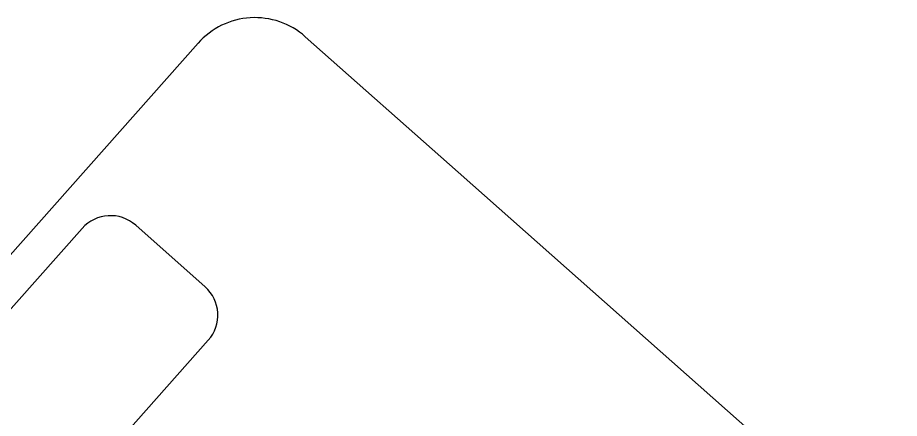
# Model space of a CAD drawing. Header units: feet. Extents: x 2658791 to 2675396, y -5466277 to -5453577.
# Drawn here: x 2670832 to 2671412, y -5462748 to -5462484 of the extents above; entities that cross this region are included whole.
import ezdxf

# ---------------------------------------------------------------- set-up
doc = ezdxf.new("R2010")
doc.units = ezdxf.units.FT
doc.header["$LTSCALE"] = 33
doc.header["$MEASUREMENT"] = 0
doc.layers.add('LENS-FURNITURE', color=13, linetype='Continuous', lineweight=9)
doc.layers.add('LN-ELEVATION-1', color=81, linetype='Continuous', lineweight=25)
doc.layers.add('PDF_Geometry', color=7, linetype='Continuous')

# ---------------------------------------------------------------- blocks, each defined once
blk = doc.blocks.new('PHOROPTER')
at = {"layer": 'LN-ELEVATION-1', "lineweight": 25}
blk.add_lwpolyline([(566.9349693848634, -34.02664670208469), (235.9349696977952, -34.01213702559471, 0.4142135623730951), (210.9338738246588, -59.01104110479355), (210.9311998411576, -120.0110410419293, 0.4142135623730951), (235.9301039092096, -145.0121369194239), (566.9301036037722, -145.0266465982422, 0.4142135623730951), (591.9311994769523, -120.027742520906), (591.9338734678023, -59.02774257911368, 0.4142135623730951)], format="xyb", close=True, dxfattribs=at)
blk = doc.blocks.new('MOROTISED TABLE-TRIAL SET 950x600')
at = {"layer": 'PDF_Geometry', "lineweight": 25}
blk.add_lwpolyline([(415.5923622683621, 2.18279e-11), (550.0003704861738, 2.18279e-11, 0.4142524001247118), (599.9958994225599, 50.00260162355697), (599.9958994225599, 899.9973678589085, 0.4142518501714829), (550.0003704861738, 950.0000000000218), (50.00260613718999, 950.0000000000218, 0.4142929195148918), (4.605390131e-07, 899.9973678589085), (4.605390131e-07, 50.00260162355697, 0.414163635492108), (50.00260613718999, 2.18279e-11), (415.5923622683621, 2.18279e-11)], format="xyb", dxfattribs=at)

msp = doc.modelspace()

# ---------------------------------------------------------------- block references
at = {"rotation": 228.4359944295251}
msp.add_blockref('PHOROPTER', (2671139.360020028, -5462542.869713521), dxfattribs=at)
at = {"layer": 'LENS-FURNITURE', "rotation": 138.4359944295251}
msp.add_blockref('MOROTISED TABLE-TRIAL SET 950x600', (2671432.740756487, -5462861.869765125), dxfattribs=at)

doc.saveas('drawing.dxf')
